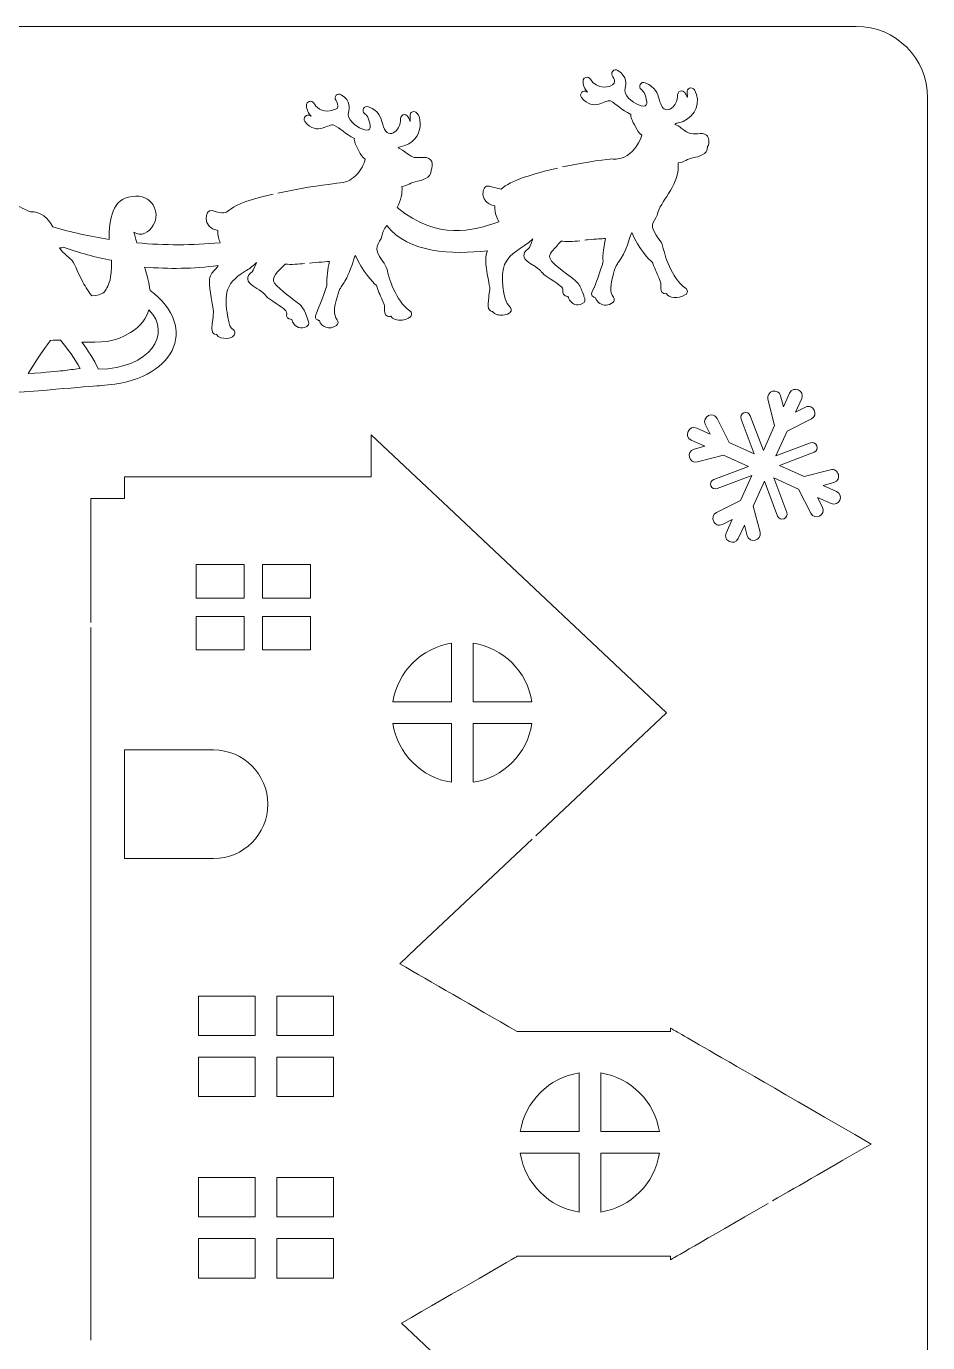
# Model space of a CAD drawing. Header units: inches. Extents: x -1115 to -962, y 104 to 308.
# Drawn here: x -1042.4 to -962.4, y 190.7 to 307.6 of the extents above; entities that cross this region are included whole.
import ezdxf

# ---------------------------------------------------------------- set-up
doc = ezdxf.new("R2010")
doc.units = ezdxf.units.IN
doc.header["$MEASUREMENT"] = 0
doc.layers.add('_U+0421_U+043B_U+043E_U+0439 1', color=7, linetype='Continuous')

msp = doc.modelspace()

# ---------------------------------------------------------------- linework, layer by layer
at = {"layer": '_U+0421_U+043B_U+043E_U+0439 1', "color": 1, "lineweight": 5, "true_color": 0xff0000}
for points in [[(-1036.72, 254.66), (-1036.72, 265.68), (-1033.72, 265.68), (-1033.72, 267.61), (-1011.81, 267.61), (-1011.81, 271.34), (-1007.84, 267.61), (-1004.44, 264.41), (-985.59, 246.66), (-997.19, 235.73)], [(-1027.35, 259.81), (-1027.35, 256.84), (-1023.08, 256.84), (-1023.08, 259.81), (-1027.35, 259.81)], [(-1021.45, 259.81), (-1021.45, 256.84), (-1017.19, 256.84), (-1017.19, 259.81), (-1021.45, 259.81)], [(-1027.35, 255.21), (-1027.35, 252.25), (-1023.08, 252.25), (-1023.08, 255.21), (-1027.35, 255.21)], [(-1021.45, 255.21), (-1021.45, 252.25), (-1017.19, 252.25), (-1017.19, 255.21), (-1021.45, 255.21)], [(-1036.72, 190.93), (-1036.72, 254.22)], [(-1027.14, 221.48), (-1027.14, 217.98), (-1022.1, 217.98), (-1022.1, 221.48), (-1027.14, 221.48)], [(-1020.19, 221.48), (-1020.19, 217.98), (-1015.16, 217.98), (-1015.16, 221.48), (-1020.19, 221.48)], [(-1027.14, 216.06), (-1027.14, 212.56), (-1022.1, 212.56), (-1022.1, 216.06), (-1027.14, 216.06)], [(-1020.19, 216.06), (-1020.19, 212.56), (-1015.16, 212.56), (-1015.16, 216.06), (-1020.19, 216.06)], [(-1027.14, 205.37), (-1027.14, 201.87), (-1022.1, 201.87), (-1022.1, 205.37), (-1027.14, 205.37)], [(-1020.19, 205.37), (-1020.19, 201.87), (-1015.16, 201.87), (-1015.16, 205.37), (-1020.19, 205.37)], [(-1027.14, 199.95), (-1027.14, 196.45), (-1022.1, 196.45), (-1022.1, 199.95), (-1027.14, 199.95)], [(-1020.19, 199.95), (-1020.19, 196.45), (-1015.16, 196.45), (-1015.16, 199.95), (-1020.19, 199.95)]]:
    msp.add_lwpolyline(points, dxfattribs=at)
for points, knots in [([(-962.38, 301.27), (-962.38, 301.27), (-962.38, 110.77), (-962.38, 110.77), (-962.38, 107.27), (-965.22, 104.42), (-968.73, 104.42), (-968.73, 104.42), (-1108.43, 104.42), (-1108.43, 104.42), (-1111.93, 104.42), (-1114.78, 107.27), (-1114.78, 110.77), (-1114.78, 110.77), (-1114.78, 301.27), (-1114.78, 301.27), (-1114.78, 304.78), (-1111.93, 307.62), (-1108.43, 307.62), (-1108.43, 307.62), (-968.73, 307.62), (-968.73, 307.62), (-965.22, 307.62), (-962.38, 304.78), (-962.38, 301.27)], [0, 0, 0, 0, 1, 1, 1, 2, 2, 2, 3, 3, 3, 4, 4, 4, 5, 5, 5, 6, 6, 6, 7, 7, 7, 8, 8, 8, 8]), ([(-994.82, 295.13), (-992.63, 295.6), (-990.62, 295.85), (-990.43, 295.84), (-990.13, 295.83), (-989.72, 295.81), (-989.27, 296.04), (-988.72, 296.32), (-988.06, 296.96), (-987.77, 297.96), (-988.05, 298.15), (-988.18, 298.4), (-988.33, 298.7), (-988.62, 299.24), (-988.8, 299.55), (-988.73, 299.8), (-989.58, 300.2), (-989.99, 300.71), (-990.56, 300.99), (-990.98, 301.2), (-992.03, 299.94), (-993.12, 301.3), (-993.38, 301.62), (-992.97, 302.05), (-992.64, 301.8), (-992.62, 301.79), (-992.6, 301.78), (-992.59, 301.77), (-992.91, 302.13), (-993.22, 302.94), (-992.74, 303.09), (-992.59, 303.13), (-992.41, 303.06), (-992.33, 302.92), (-991.83, 302.02), (-990.47, 302.1), (-990.22, 302.58), (-990.02, 302.99), (-990.68, 303.28), (-990.34, 303.64), (-990.23, 303.77), (-990.04, 303.79), (-989.9, 303.7), (-989.01, 303.13), (-989.17, 302.48), (-989.25, 302.13), (-989.41, 301.5), (-988.65, 300.88), (-988.07, 300.65), (-987.32, 300.35), (-987.19, 300.65), (-987.45, 301.44), (-987.53, 301.68), (-987.57, 301.83), (-987.81, 302), (-988.16, 302.24), (-987.86, 302.78), (-987.47, 302.61), (-986.53, 302.2), (-986.39, 301.69), (-986.22, 301.14), (-986.04, 300.53), (-985.91, 300.24), (-985.54, 300.21), (-985.38, 300.2), (-985.17, 300.3), (-984.99, 300.46), (-984.33, 301.11), (-984.83, 301.72), (-984.33, 301.87), (-984.01, 301.97), (-983.83, 301.61), (-983.74, 301.29), (-983.71, 301.43), (-983.72, 301.58), (-983.75, 301.73), (-983.82, 302.12), (-983.29, 302.32), (-983.09, 301.97), (-982.49, 300.86), (-982.97, 299.7), (-984.1, 299.18), (-984.33, 299.07), (-984.5, 299.04), (-984.62, 299.02), (-984.71, 299.01), (-984.76, 299), (-984.84, 298.91), (-984.61, 298.83), (-984.45, 298.73), (-984.27, 298.58), (-984.01, 298.37), (-983.9, 298.31), (-983.63, 298.16), (-983.12, 297.9), (-982.42, 298.28), (-982.03, 297.96), (-982.03, 297.96), (-982.03, 297.96), (-982.03, 297.96), (-981.78, 297.74), (-981.73, 297.3), (-981.92, 296.94), (-981.9, 296.21), (-982.82, 296.03), (-983.13, 295.97), (-983.43, 295.91), (-983.66, 295.8), (-983.86, 295.71), (-984.07, 295.61), (-984.29, 295.51), (-984.54, 295.5), (-984.36, 293.68), (-985.97, 292.21), (-986.31, 291.18), (-986.51, 290.21), (-987.23, 290.24), (-986.5, 289.06), (-986.42, 288.95), (-986.35, 288.86), (-986.29, 288.77), (-986.12, 288.56), (-985.96, 288.36), (-985.9, 288.01), (-985.75, 287.39), (-985.16, 285.25), (-983.88, 284.37), (-983.78, 284.3), (-983.72, 284.19), (-983.72, 284.08), (-983.72, 283.96), (-983.78, 283.85), (-983.88, 283.79), (-984.56, 283.33), (-985.41, 283.53), (-985.57, 283.88), (-985.64, 283.86), (-985.74, 283.85), (-985.82, 283.88), (-986.1, 284), (-986.09, 284.31), (-986.08, 284.48), (-986.08, 284.53), (-986.07, 284.59), (-986.08, 284.65), (-986.08, 284.66), (-986.08, 284.68), (-986.08, 284.7), (-986.07, 284.84), (-986.1, 284.91), (-986.21, 285.15), (-986.21, 285.15), (-986.27, 285.3), (-986.27, 285.3), (-986.59, 286.03), (-986.72, 286.37), (-986.78, 286.55), (-986.8, 286.6), (-986.81, 286.63), (-986.82, 286.65), (-987.17, 286.92), (-987.99, 287.84), (-988.67, 289.31), (-988.89, 288.82), (-989.16, 287.55), (-989.83, 286.68), (-989.99, 286.48), (-990.1, 286.33), (-990.28, 285.68), (-990.57, 284.55), (-990.65, 284.07), (-990.28, 283.57), (-990.16, 283.41), (-990.2, 283.19), (-990.35, 283.08), (-990.7, 282.82), (-991.15, 282.79), (-991.49, 283), (-991.69, 283.13), (-991.82, 283.31), (-991.87, 283.52), (-991.92, 283.52), (-991.97, 283.53), (-992.02, 283.56), (-992.08, 283.59), (-992.13, 283.63), (-992.17, 283.69), (-992.3, 283.89), (-992.18, 284.09), (-992.09, 284.25), (-992.08, 284.27), (-992.07, 284.28), (-992.06, 284.3), (-992.05, 284.34), (-992.03, 284.38), (-992, 284.42), (-991.98, 284.45), (-991.97, 284.45), (-991.89, 284.68), (-991.85, 284.8), (-991.2, 286.63), (-991.2, 286.75), (-991.3, 287.19), (-991.09, 288.35), (-990.99, 288.78), (-991.19, 288.76), (-991.37, 288.75), (-991.61, 288.74), (-991.84, 288.73), (-992.14, 288.71), (-992.59, 288.67), (-992.68, 288.66), (-992.76, 288.65), (-992.84, 288.64)], [0, 0, 0, 0, 1, 1, 1, 2, 2, 2, 3, 3, 3, 4, 4, 4, 5, 5, 5, 6, 6, 6, 7, 7, 7, 8, 8, 8, 9, 9, 9, 10, 10, 10, 11, 11, 11, 12, 12, 12, 13, 13, 13, 14, 14, 14, 15, 15, 15, 16, 16, 16, 17, 17, 17, 18, 18, 18, 19, 19, 19, 20, 20, 20, 21, 21, 21, 22, 22, 22, 23, 23, 23, 24, 24, 24, 25, 25, 25, 26, 26, 26, 27, 27, 27, 28, 28, 28, 29, 29, 29, 30, 30, 30, 31, 31, 31, 32, 32, 32, 33, 33, 33, 34, 34, 34, 35, 35, 35, 36, 36, 36, 37, 37, 37, 38, 38, 38, 39, 39, 39, 40, 40, 40, 41, 41, 41, 42, 42, 42, 43, 43, 43, 44, 44, 44, 45, 45, 45, 46, 46, 46, 47, 47, 47, 48, 48, 48, 49, 49, 49, 50, 50, 50, 51, 51, 51, 52, 52, 52, 53, 53, 53, 54, 54, 54, 55, 55, 55, 56, 56, 56, 57, 57, 57, 58, 58, 58, 59, 59, 59, 60, 60, 60, 61, 61, 61, 62, 62, 62, 63, 63, 63, 64, 64, 64, 65, 65, 65, 66, 66, 66, 67, 67, 67, 68, 68, 68, 69, 69, 69, 70, 70, 70, 71, 71, 71, 71]), ([(-1020.09, 292.81), (-1014.28, 294.05), (-1014.25, 293.36), (-1013.18, 294.38), (-1012.67, 294.85), (-1012.44, 295.42), (-1012.33, 295.82), (-1012.62, 296.01), (-1012.74, 296.25), (-1012.9, 296.56), (-1013.19, 297.1), (-1013.36, 297.42), (-1013.29, 297.66), (-1014.14, 298.07), (-1014.54, 298.56), (-1015.13, 298.85), (-1015.54, 299.07), (-1016.59, 297.79), (-1017.69, 299.16), (-1017.8, 299.3), (-1017.79, 299.5), (-1017.67, 299.62), (-1017.55, 299.75), (-1017.35, 299.77), (-1017.2, 299.66), (-1017.19, 299.65), (-1017.17, 299.64), (-1017.15, 299.63), (-1017.38, 299.89), (-1017.53, 300.21), (-1017.56, 300.58), (-1017.59, 300.95), (-1017.09, 301.11), (-1016.9, 300.79), (-1016.74, 300.51), (-1016.27, 299.9), (-1015.32, 300.15), (-1014.73, 300.3), (-1014.72, 300.37), (-1014.81, 300.74), (-1014.82, 300.88), (-1014.87, 300.97), (-1014.93, 301.04), (-1015.18, 301.35), (-1014.79, 301.77), (-1014.46, 301.55), (-1013.58, 300.99), (-1013.74, 300.33), (-1013.82, 299.98), (-1013.98, 299.36), (-1013.21, 298.74), (-1012.63, 298.51), (-1011.9, 298.23), (-1011.75, 298.49), (-1012.02, 299.3), (-1012.1, 299.54), (-1012.13, 299.69), (-1012.38, 299.86), (-1012.72, 300.1), (-1012.44, 300.62), (-1012.06, 300.48), (-1011.09, 300.14), (-1010.93, 299.47), (-1010.81, 298.98), (-1010.42, 297.33), (-1009.16, 298.29), (-1009.19, 299.42), (-1009.2, 299.79), (-1008.58, 300.09), (-1008.35, 299.18), (-1008.28, 299.57), (-1008.5, 299.89), (-1008.13, 300.03), (-1007.3, 300.31), (-1006.81, 297.34), (-1009.23, 296.92), (-1009.3, 296.9), (-1009.36, 296.89), (-1009.42, 296.83), (-1009.2, 296.75), (-1008.86, 296.5), (-1008.66, 296.37), (-1007.98, 295.89), (-1008.05, 295.95), (-1007.2, 295.98), (-1006.31, 296.06), (-1006.27, 295.28), (-1006.49, 294.84), (-1006.47, 294.1), (-1007.39, 293.93), (-1007.7, 293.87), (-1008, 293.81), (-1008.23, 293.7), (-1008.43, 293.61), (-1008.64, 293.51), (-1008.86, 293.41), (-1009.09, 293.4), (-1009, 292.74), (-1009.19, 292.2), (-1009.5, 291.52), (-1005.79, 288.58), (-1002.86, 289.43), (-1000.47, 290.27), (-1000.61, 290.62), (-1000.86, 290.89), (-1000.83, 291.69), (-1001.18, 291.73), (-1001.5, 291.91), (-1001.69, 292.18), (-1001.93, 292.51), (-1001.94, 292.92), (-1001.73, 293.27), (-1001.53, 293.61), (-1001.25, 293.37), (-1000.27, 293.16), (-999.43, 293.93), (-997.31, 294.57), (-995.25, 295.03)], [0, 0, 0, 0, 1, 1, 1, 2, 2, 2, 3, 3, 3, 4, 4, 4, 5, 5, 5, 6, 6, 6, 7, 7, 7, 8, 8, 8, 9, 9, 9, 10, 10, 10, 11, 11, 11, 12, 12, 12, 13, 13, 13, 14, 14, 14, 15, 15, 15, 16, 16, 16, 17, 17, 17, 18, 18, 18, 19, 19, 19, 20, 20, 20, 21, 21, 21, 22, 22, 22, 23, 23, 23, 24, 24, 24, 25, 25, 25, 26, 26, 26, 27, 27, 27, 28, 28, 28, 29, 29, 29, 30, 30, 30, 31, 31, 31, 32, 32, 32, 33, 33, 33, 34, 34, 34, 35, 35, 35, 36, 36, 36, 37, 37, 37, 38, 38, 38, 39, 39, 39, 39]), ([(-1059.69, 294.67), (-1059.55, 294.67), (-1059.41, 294.67), (-1059.27, 294.67), (-1058.29, 294.66), (-1057.19, 294.66), (-1055.62, 294.45), (-1051.94, 294), (-1054.75, 291.3), (-1051.59, 290.63), (-1051.75, 292.22), (-1052.04, 292.89), (-1050.95, 294.56), (-1050.97, 295.07), (-1050.61, 295.17), (-1050.25, 295.52), (-1050.42, 295.7), (-1050.52, 296.04), (-1050.67, 296.28), (-1051.13, 297.07), (-1051.32, 298.34), (-1050.51, 298.85), (-1049.6, 299.38), (-1049.84, 300.54), (-1048.62, 300.19), (-1048.46, 300.16), (-1048.33, 300.1), (-1048.22, 300.04), (-1047.73, 300.38), (-1047.28, 300), (-1046.94, 299.71), (-1046.14, 299.08), (-1046.11, 298.73), (-1046.16, 297.95), (-1046.07, 297.67), (-1045.99, 297.55), (-1046.09, 297.23), (-1046.06, 297.17), (-1046.02, 297.11), (-1045.99, 297.05), (-1045.82, 296.8), (-1045.74, 296.54), (-1045.94, 296.32), (-1045.94, 296.24), (-1045.95, 296.15), (-1045.99, 296.07), (-1045.88, 295.84), (-1045.78, 295.49), (-1045.9, 295.06), (-1045.93, 294.93), (-1045.69, 294.45), (-1045.57, 294.2), (-1045.41, 293.89), (-1045.27, 293.61), (-1045.23, 293.37), (-1044.36, 292.37), (-1043.27, 291.61), (-1042.08, 291.16), (-1041.13, 291.16), (-1040.5, 290.6), (-1040.09, 289.81), (-1038.44, 289.33), (-1036.78, 288.96), (-1035.09, 288.69), (-1035.08, 290.53), (-1034.82, 292.3), (-1033.05, 292.52), (-1031.25, 292.79), (-1030.49, 291.08), (-1031.16, 289.95), (-1031.52, 289.33), (-1032.26, 288.9), (-1032.89, 289.34), (-1032.83, 289.11), (-1032.74, 288.8), (-1032.61, 288.39), (-1030.16, 288.16), (-1027.69, 288.17), (-1025.22, 288.4), (-1025.34, 288.68), (-1025.45, 289.02), (-1025.43, 289.5), (-1026.86, 289.69), (-1026.61, 291.45), (-1025.93, 291.25), (-1023.76, 290.63), (-1025.8, 291.55), (-1020.77, 292.66), (-1020.68, 292.68), (-1020.6, 292.7), (-1020.52, 292.71)], [0, 0, 0, 0, 1, 1, 1, 2, 2, 2, 3, 3, 3, 4, 4, 4, 5, 5, 5, 6, 6, 6, 7, 7, 7, 8, 8, 8, 9, 9, 9, 10, 10, 10, 11, 11, 11, 12, 12, 12, 13, 13, 13, 14, 14, 14, 15, 15, 15, 16, 16, 16, 17, 17, 17, 18, 18, 18, 19, 19, 19, 20, 20, 20, 21, 21, 21, 22, 22, 22, 23, 23, 23, 24, 24, 24, 25, 25, 25, 26, 26, 26, 27, 27, 27, 28, 28, 28, 29, 29, 29, 30, 30, 30, 30]), ([(-1017.29, 286.6), (-1016.68, 286.65), (-1015.56, 286.73), (-1015.5, 286.74), (-1015.68, 286.05), (-1015.76, 285.33), (-1015.74, 284.6), (-1016.63, 281.95), (-1017.03, 281.76), (-1016.56, 281.54), (-1016.51, 281.51), (-1016.46, 281.5), (-1016.41, 281.5), (-1016.27, 280.91), (-1015.5, 280.61), (-1014.89, 281.05), (-1014.73, 281.17), (-1014.71, 281.4), (-1014.82, 281.55), (-1015.19, 282.04), (-1015.13, 282.54), (-1014.81, 283.65), (-1014.42, 285.04), (-1014.24, 284.3), (-1013.51, 286.44), (-1013.46, 286.58), (-1013.27, 287.15), (-1013.21, 287.28), (-1012.55, 285.86), (-1011.71, 284.9), (-1011.36, 284.63), (-1011.35, 284.61), (-1011.34, 284.58), (-1011.32, 284.53), (-1011.13, 284.01), (-1010.97, 283.64), (-1010.75, 283.13), (-1010.6, 282.79), (-1010.62, 282.78), (-1010.62, 282.62), (-1010.59, 282.29), (-1010.7, 282), (-1010.36, 281.87), (-1010.26, 281.83), (-1010.15, 281.84), (-1010.07, 281.87), (-1009.81, 281.29), (-1008.26, 281.5), (-1008.22, 282.04), (-1008.22, 282.17), (-1008.27, 282.29), (-1008.38, 282.35), (-1009.66, 283.23), (-1010.25, 285.37), (-1010.4, 286.01), (-1010.48, 286.33), (-1010.63, 286.54), (-1010.78, 286.74), (-1011.77, 288.1), (-1011.06, 288.16), (-1010.83, 289.1), (-1010.8, 289.2), (-1010.78, 289.29), (-1010.73, 289.39), (-1010.63, 289.66), (-1010.54, 289.79), (-1010.43, 289.93), (-1008.47, 287.46), (-1004.61, 287.33), (-1001.47, 287.69), (-1001.71, 287.28), (-1001.7, 286.68), (-1001.39, 285.07), (-1001.26, 284.39), (-1001.26, 284.36), (-1001.31, 284.04), (-1001.33, 283.87), (-1001.36, 283.64), (-1001.39, 283.27), (-1001.43, 282.88), (-1001.45, 282.59), (-1001.28, 282.41), (-1001.21, 282.34), (-1001.12, 282.3), (-1001.02, 282.29), (-1000.94, 282.17), (-1000.8, 282.07), (-1000.61, 282.01), (-1000.34, 281.94), (-999.92, 281.92), (-999.55, 282.14), (-999.45, 282.19), (-999.38, 282.3), (-999.37, 282.42), (-999.36, 282.53), (-999.41, 282.65), (-999.5, 282.72), (-1000.17, 283.25), (-1000.31, 285.7), (-999.96, 286.46), (-999.42, 287.63), (-998.44, 287.78), (-997.44, 288.75), (-997.51, 288.58), (-997.56, 288.45), (-997.61, 288.34), (-997.76, 287.96), (-997.77, 287.94), (-997.84, 287.88), (-997.87, 287.85), (-997.9, 287.82), (-997.93, 287.8), (-998.04, 287.71), (-998.18, 287.61), (-998.23, 287.4), (-998.33, 286.97), (-997.93, 286.72), (-997.54, 286.48), (-997.45, 286.42), (-997.34, 286.36), (-997.23, 286.28), (-996.9, 286.07), (-996.81, 285.96), (-996.7, 285.83), (-996.57, 285.69), (-996.43, 285.52), (-996.01, 285.26), (-996.01, 285.26), (-995.92, 285.19), (-995.92, 285.19), (-994.94, 284.57), (-994.79, 284.46), (-994.77, 284.17), (-994.86, 283.91), (-994.7, 283.67), (-994.33, 283.64), (-994.24, 283.33), (-994.03, 283.04), (-993.72, 282.93), (-993.56, 282.88), (-993.31, 282.85), (-993, 283.02), (-992.85, 283.1), (-992.78, 283.29), (-992.84, 283.45), (-992.87, 283.52), (-992.9, 283.6), (-992.93, 283.7), (-993.08, 284.12), (-993.21, 284.46), (-993.32, 284.64), (-993.48, 284.9), (-993.85, 285.19), (-994.46, 285.65), (-996.66, 287.33), (-996.13, 287.12), (-994.94, 288.54), (-994.55, 288.5), (-993.83, 288.5), (-993.28, 288.57)], [0, 0, 0, 0, 1, 1, 1, 2, 2, 2, 3, 3, 3, 4, 4, 4, 5, 5, 5, 6, 6, 6, 7, 7, 7, 8, 8, 8, 9, 9, 9, 10, 10, 10, 11, 11, 11, 12, 12, 12, 13, 13, 13, 14, 14, 14, 15, 15, 15, 16, 16, 16, 17, 17, 17, 18, 18, 18, 19, 19, 19, 20, 20, 20, 21, 21, 21, 22, 22, 22, 23, 23, 23, 24, 24, 24, 25, 25, 25, 26, 26, 26, 27, 27, 27, 28, 28, 28, 29, 29, 29, 30, 30, 30, 31, 31, 31, 32, 32, 32, 33, 33, 33, 34, 34, 34, 35, 35, 35, 36, 36, 36, 37, 37, 37, 38, 38, 38, 39, 39, 39, 40, 40, 40, 41, 41, 41, 42, 42, 42, 43, 43, 43, 44, 44, 44, 45, 45, 45, 46, 46, 46, 47, 47, 47, 48, 48, 48, 49, 49, 49, 50, 50, 50, 51, 51, 51, 52, 52, 52, 53, 53, 53, 53]), ([(-1039.18, 288.01), (-1039.27, 287.97), (-1039.37, 287.94), (-1039.5, 287.94), (-1039.29, 287.65), (-1039.08, 287.46), (-1038.87, 287.28), (-1038.02, 286.57), (-1038.29, 286.57), (-1037.49, 285.06), (-1037.27, 284.63), (-1037.02, 284.16), (-1036.61, 283.68), (-1035.6, 283.79), (-1035.49, 283.99), (-1035.28, 284.41), (-1035.11, 284.77), (-1034.86, 285.05), (-1034.86, 286.84), (-1036.27, 287.1), (-1037.72, 287.5), (-1039.18, 288.01)], [0, 0, 0, 0, 1, 1, 1, 2, 2, 2, 3, 3, 3, 4, 4, 4, 5, 5, 5, 6, 6, 6, 7, 7, 7, 7]), ([(-1044.87, 274.97), (-1039.94, 275.37), (-1035.79, 275.72), (-1035.75, 275.72), (-1029.28, 276.09), (-1026.98, 280.83), (-1031.45, 284.17), (-1031.53, 284.86), (-1031.73, 285.56), (-1031.94, 286.24), (-1029.79, 286.05), (-1027.59, 286.09), (-1025.39, 286.37), (-1025.97, 285.48), (-1026.5, 285.96), (-1025.93, 283.01), (-1025.73, 282.01), (-1025.83, 282.42), (-1025.92, 281.21), (-1025.96, 280.85), (-1026.03, 280.27), (-1025.56, 280.24), (-1025.2, 279.71), (-1023.93, 279.85), (-1023.91, 280.36), (-1023.9, 280.48), (-1023.95, 280.6), (-1024.05, 280.67), (-1024.28, 280.84), (-1024.4, 281.04), (-1024.46, 281.38), (-1024.87, 283.64), (-1024.96, 284.66), (-1023.01, 285.87), (-1022.69, 286.06), (-1022.37, 286.26), (-1021.99, 286.65), (-1022.04, 286.53), (-1022.28, 285.91), (-1022.37, 285.82), (-1022.55, 285.66), (-1022.71, 285.6), (-1022.76, 285.34), (-1022.89, 284.81), (-1022.24, 284.56), (-1021.77, 284.22), (-1021.08, 283.79), (-1021.35, 283.72), (-1020.55, 283.2), (-1019.63, 282.58), (-1019.33, 282.47), (-1019.31, 282.12), (-1019.4, 281.81), (-1019.19, 281.6), (-1018.86, 281.58), (-1018.85, 281.53), (-1018.83, 281.46), (-1018.79, 281.39), (-1018.54, 280.86), (-1018.04, 280.68), (-1017.53, 280.96), (-1017.39, 281.04), (-1017.32, 281.22), (-1017.37, 281.38), (-1017.79, 282.65), (-1017.96, 282.81), (-1018.54, 283.22), (-1018.84, 283.44), (-1020.4, 284.62), (-1020.49, 284.98), (-1020.6, 285.46), (-1019.8, 286.14), (-1019.46, 286.5), (-1018.9, 286.45), (-1018.23, 286.5), (-1017.73, 286.55)], [0, 0, 0, 0, 1, 1, 1, 2, 2, 2, 3, 3, 3, 4, 4, 4, 5, 5, 5, 6, 6, 6, 7, 7, 7, 8, 8, 8, 9, 9, 9, 10, 10, 10, 11, 11, 11, 12, 12, 12, 13, 13, 13, 14, 14, 14, 15, 15, 15, 16, 16, 16, 17, 17, 17, 18, 18, 18, 19, 19, 19, 20, 20, 20, 21, 21, 21, 22, 22, 22, 23, 23, 23, 24, 24, 24, 25, 25, 25, 25]), ([(-1031.55, 282.44), (-1031.77, 281.7), (-1032.26, 281.01), (-1033.18, 280.42), (-1034.59, 279.51), (-1035.92, 279.54), (-1037.46, 279.58), (-1037.48, 279.58), (-1037.49, 279.58), (-1037.5, 279.58), (-1036.95, 278.83), (-1036.47, 278.05), (-1036.03, 277.18), (-1031.46, 277.18), (-1029.44, 280.33), (-1031.55, 282.44)], [0, 0, 0, 0, 1, 1, 1, 2, 2, 2, 3, 3, 3, 4, 4, 4, 5, 5, 5, 5]), ([(-1039.4, 279.75), (-1039.69, 279.75), (-1039.98, 279.75), (-1040.28, 279.72), (-1040.62, 279.34), (-1041.07, 278.68), (-1042.29, 276.78), (-1038.79, 277.01), (-1039.02, 277.08), (-1037.65, 277.23), (-1038.15, 278.13), (-1038.74, 278.94), (-1039.4, 279.75)], [0, 0, 0, 0, 1, 1, 1, 2, 2, 2, 3, 3, 3, 4, 4, 4, 4]), ([(-1009.88, 247.61), (-1009.88, 247.61), (-1004.66, 247.61), (-1004.66, 247.61), (-1004.66, 247.61), (-1004.66, 252.83), (-1004.66, 252.83), (-1007.35, 252.42), (-1009.46, 250.3), (-1009.88, 247.61)], [0, 0, 0, 0, 1, 1, 1, 2, 2, 2, 3, 3, 3, 3]), ([(-1002.74, 252.83), (-1002.74, 252.83), (-1002.74, 247.61), (-1002.74, 247.61), (-1002.74, 247.61), (-997.53, 247.61), (-997.53, 247.61), (-997.94, 250.3), (-1000.06, 252.42), (-1002.74, 252.83)], [0, 0, 0, 0, 1, 1, 1, 2, 2, 2, 3, 3, 3, 3]), ([(-1009.88, 245.69), (-1009.46, 243.01), (-1007.35, 240.89), (-1004.66, 240.48), (-1004.66, 240.48), (-1004.66, 245.69), (-1004.66, 245.69), (-1004.66, 245.69), (-1009.88, 245.69), (-1009.88, 245.69)], [0, 0, 0, 0, 1, 1, 1, 2, 2, 2, 3, 3, 3, 3]), ([(-1002.74, 245.69), (-1002.74, 245.69), (-1002.74, 240.48), (-1002.74, 240.48), (-1000.06, 240.89), (-997.94, 243.01), (-997.53, 245.69), (-997.53, 245.69), (-1002.74, 245.69), (-1002.74, 245.69)], [0, 0, 0, 0, 1, 1, 1, 2, 2, 2, 3, 3, 3, 3]), ([(-1022.4, 241.93), (-1023.27, 242.81), (-1024.48, 243.35), (-1025.81, 243.35), (-1025.81, 243.35), (-1033.72, 243.35), (-1033.72, 243.35), (-1033.72, 243.35), (-1033.72, 233.7), (-1033.72, 233.7), (-1033.72, 233.7), (-1025.81, 233.7), (-1025.81, 233.7), (-1023.15, 233.7), (-1020.99, 235.86), (-1020.99, 238.53), (-1020.99, 239.86), (-1021.53, 241.06), (-1022.4, 241.93)], [0, 0, 0, 0, 1, 1, 1, 2, 2, 2, 3, 3, 3, 4, 4, 4, 5, 5, 5, 6, 6, 6, 6]), ([(-997.51, 235.43), (-997.51, 235.43), (-1004.44, 228.91), (-1004.44, 228.91), (-1004.44, 228.91), (-1007.84, 225.71), (-1007.84, 225.71), (-1007.84, 225.71), (-1009.27, 224.36), (-1009.27, 224.36), (-1006.49, 222.75), (-1002.9, 220.68), (-998.83, 218.33), (-998.83, 218.33), (-985.21, 218.33), (-985.21, 218.33), (-985.21, 218.33), (-985.21, 218.63), (-985.21, 218.63), (-985.21, 218.63), (-985.2, 218.63), (-985.2, 218.63), (-985.06, 218.55), (-983.38, 217.58), (-967.4, 208.35), (-970.88, 206.35), (-973.78, 204.67), (-976.16, 203.3)], [0, 0, 0, 0, 1, 1, 1, 2, 2, 2, 3, 3, 3, 4, 4, 4, 5, 5, 5, 6, 6, 6, 7, 7, 7, 8, 8, 8, 9, 9, 9, 9]), ([(-998.56, 209.45), (-998.56, 209.45), (-993.34, 209.45), (-993.34, 209.45), (-993.34, 209.45), (-993.34, 214.66), (-993.34, 214.66), (-996.03, 214.25), (-998.14, 212.13), (-998.56, 209.45)], [0, 0, 0, 0, 1, 1, 1, 2, 2, 2, 3, 3, 3, 3]), ([(-991.42, 214.66), (-991.42, 214.66), (-991.42, 209.45), (-991.42, 209.45), (-991.42, 209.45), (-986.21, 209.45), (-986.21, 209.45), (-986.62, 212.13), (-988.74, 214.25), (-991.42, 214.66)], [0, 0, 0, 0, 1, 1, 1, 2, 2, 2, 3, 3, 3, 3]), ([(-998.56, 207.53), (-998.14, 204.84), (-996.03, 202.72), (-993.34, 202.31), (-993.34, 202.31), (-993.34, 207.53), (-993.34, 207.53), (-993.34, 207.53), (-998.56, 207.53), (-998.56, 207.53)], [0, 0, 0, 0, 1, 1, 1, 2, 2, 2, 3, 3, 3, 3]), ([(-991.42, 207.53), (-991.42, 207.53), (-991.42, 202.31), (-991.42, 202.31), (-988.74, 202.72), (-986.62, 204.84), (-986.21, 207.53), (-986.21, 207.53), (-991.42, 207.53), (-991.42, 207.53)], [0, 0, 0, 0, 1, 1, 1, 2, 2, 2, 3, 3, 3, 3]), ([(-999.08, 182.98), (-1002.9, 186.58), (-1006.69, 190.15), (-1009.12, 192.44), (-1004.46, 195.13), (-998.83, 198.38), (-998.83, 198.38), (-998.83, 198.38), (-985.21, 198.38), (-985.21, 198.38), (-985.21, 198.38), (-985.21, 198.07), (-985.21, 198.07), (-985.07, 198.16), (-982.49, 199.64), (-976.56, 203.07)], [0, 0, 0, 0, 1, 1, 1, 2, 2, 2, 3, 3, 3, 4, 4, 4, 5, 5, 5, 5])]:
    msp.add_open_spline(points, degree=3, knots=knots, dxfattribs=at)
at = {"layer": '_U+0421_U+043B_U+043E_U+0439 1', "color": 7, "lineweight": 5, "true_color": 0xffffff}
msp.add_open_spline([(-979.98, 261.86), (-980.25, 261.97), (-980.43, 262.27), (-980.27, 262.62), (-980.27, 262.62), (-979.73, 263.82), (-979.73, 263.82), (-979.73, 263.82), (-980.61, 263.38), (-980.61, 263.38), (-980.95, 263.21), (-981.27, 263.38), (-981.38, 263.65), (-981.52, 263.92), (-981.47, 264.27), (-981.13, 264.43), (-981.13, 264.43), (-978.99, 265.51), (-978.99, 265.51), (-978.99, 265.51), (-977.99, 267.72), (-977.99, 267.72), (-977.99, 267.72), (-981.07, 266.56), (-981.07, 266.56), (-981.29, 266.47), (-981.55, 266.59), (-981.63, 266.81), (-981.72, 267.04), (-981.6, 267.3), (-981.38, 267.38), (-981.38, 267.38), (-978.3, 268.54), (-978.3, 268.54), (-978.3, 268.54), (-980.5, 269.54), (-980.5, 269.54), (-980.5, 269.54), (-982.83, 268.93), (-982.83, 268.93), (-983.19, 268.84), (-983.45, 269.08), (-983.53, 269.36), (-983.62, 269.63), (-983.49, 269.97), (-983.13, 270.07), (-983.13, 270.07), (-982.18, 270.32), (-982.18, 270.32), (-982.18, 270.32), (-983.38, 270.87), (-983.38, 270.87), (-984.08, 271.18), (-983.59, 272.25), (-982.89, 271.94), (-982.89, 271.94), (-981.69, 271.39), (-981.69, 271.39), (-981.69, 271.39), (-982.13, 272.28), (-982.13, 272.28), (-982.46, 272.95), (-981.43, 273.48), (-981.08, 272.8), (-981.08, 272.8), (-980, 270.65), (-980, 270.65), (-980, 270.65), (-977.79, 269.65), (-977.79, 269.65), (-977.79, 269.65), (-978.95, 272.73), (-978.95, 272.73), (-979.04, 272.95), (-978.92, 273.22), (-978.7, 273.3), (-978.47, 273.38), (-978.21, 273.26), (-978.13, 273.04), (-978.13, 273.04), (-976.97, 269.96), (-976.97, 269.96), (-976.97, 269.96), (-975.97, 272.17), (-975.97, 272.17), (-975.97, 272.17), (-976.57, 274.5), (-976.57, 274.5), (-976.76, 275.24), (-975.63, 275.54), (-975.44, 274.8), (-975.44, 274.8), (-975.19, 273.84), (-975.19, 273.84), (-975.19, 273.84), (-974.64, 275.04), (-974.64, 275.04), (-974.33, 275.74), (-973.26, 275.26), (-973.57, 274.56), (-973.57, 274.56), (-974.12, 273.36), (-974.12, 273.36), (-974.12, 273.36), (-973.23, 273.8), (-973.23, 273.8), (-972.9, 273.96), (-972.58, 273.79), (-972.46, 273.53), (-972.32, 273.25), (-972.37, 272.91), (-972.71, 272.75), (-972.71, 272.75), (-974.86, 271.67), (-974.86, 271.67), (-974.86, 271.67), (-975.86, 269.46), (-975.86, 269.46), (-975.86, 269.46), (-972.78, 270.62), (-972.78, 270.62), (-972.56, 270.7), (-972.29, 270.58), (-972.21, 270.36), (-972.13, 270.14), (-972.25, 269.88), (-972.47, 269.79), (-972.47, 269.79), (-975.55, 268.63), (-975.55, 268.63), (-975.55, 268.63), (-973.34, 267.64), (-973.34, 267.64), (-973.34, 267.64), (-971.01, 268.24), (-971.01, 268.24), (-970.65, 268.34), (-970.4, 268.09), (-970.31, 267.82), (-970.22, 267.54), (-970.35, 267.2), (-970.71, 267.1), (-970.71, 267.1), (-971.67, 266.85), (-971.67, 266.85), (-971.67, 266.85), (-970.47, 266.31), (-970.47, 266.31), (-969.77, 265.99), (-970.25, 264.92), (-970.95, 265.24), (-970.95, 265.24), (-972.15, 265.78), (-972.15, 265.78), (-972.15, 265.78), (-971.71, 264.9), (-971.71, 264.9), (-971.39, 264.22), (-972.42, 263.69), (-972.76, 264.38), (-972.76, 264.38), (-973.84, 266.52), (-973.84, 266.52), (-973.84, 266.52), (-976.05, 267.52), (-976.05, 267.52), (-976.05, 267.52), (-974.89, 264.44), (-974.89, 264.44), (-974.81, 264.22), (-974.93, 263.96), (-975.15, 263.88), (-975.37, 263.79), (-975.63, 263.91), (-975.72, 264.13), (-975.72, 264.13), (-976.87, 267.21), (-976.87, 267.21), (-976.87, 267.21), (-977.87, 265.01), (-977.87, 265.01), (-977.87, 265.01), (-977.27, 262.68), (-977.27, 262.68), (-977.08, 261.94), (-978.22, 261.63), (-978.41, 262.38), (-978.41, 262.38), (-978.66, 263.33), (-978.66, 263.33), (-978.66, 263.33), (-979.2, 262.13), (-979.2, 262.13), (-979.36, 261.78), (-979.72, 261.74), (-979.98, 261.86)], degree=3, knots=[0, 0, 0, 0, 1, 1, 1, 2, 2, 2, 3, 3, 3, 4, 4, 4, 5, 5, 5, 6, 6, 6, 7, 7, 7, 8, 8, 8, 9, 9, 9, 10, 10, 10, 11, 11, 11, 12, 12, 12, 13, 13, 13, 14, 14, 14, 15, 15, 15, 16, 16, 16, 17, 17, 17, 18, 18, 18, 19, 19, 19, 20, 20, 20, 21, 21, 21, 22, 22, 22, 23, 23, 23, 24, 24, 24, 25, 25, 25, 26, 26, 26, 27, 27, 27, 28, 28, 28, 29, 29, 29, 30, 30, 30, 31, 31, 31, 32, 32, 32, 33, 33, 33, 34, 34, 34, 35, 35, 35, 36, 36, 36, 37, 37, 37, 38, 38, 38, 39, 39, 39, 40, 40, 40, 41, 41, 41, 42, 42, 42, 43, 43, 43, 44, 44, 44, 45, 45, 45, 46, 46, 46, 47, 47, 47, 48, 48, 48, 49, 49, 49, 50, 50, 50, 51, 51, 51, 52, 52, 52, 53, 53, 53, 54, 54, 54, 55, 55, 55, 56, 56, 56, 57, 57, 57, 58, 58, 58, 59, 59, 59, 60, 60, 60, 61, 61, 61, 62, 62, 62, 63, 63, 63, 64, 64, 64, 65, 65, 65, 65], dxfattribs=at)

doc.saveas('drawing.dxf')
